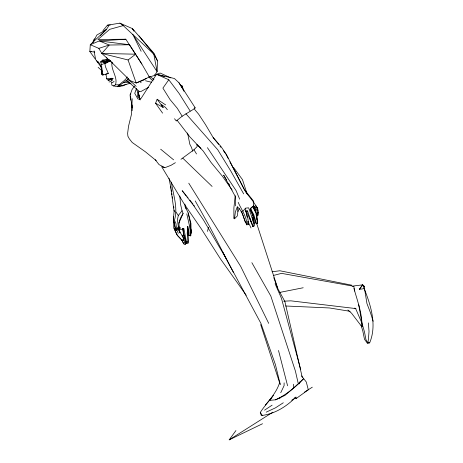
<?xml version="1.0" encoding="UTF-8"?>
<svg xmlns="http://www.w3.org/2000/svg" width="463" height="463" viewBox="0 0 463 463"><rect width="100%" height="100%" fill="white"/><g stroke="black" fill="none" stroke-linecap="round" stroke-linejoin="round"><path stroke-width="0.69" d="M245.633 208.825L245.818 210.896L247.809 218.073L248.666 224.474L246.825 224.833C243.347 218.958 243.15 211.325 237.299 206.857L237.918 211.527L237.299 215.961L234.509 218.791L233.89 218.131L233.89 207.962L235.135 196.243M132.094 110.738L132.158 104.916M185.31 205.497L185.403 206.915L188.186 212.951L190.339 222.963L190.021 233.068L190.195 235.082L190.791 235.823L191.103 229.567M103.671 74.682L102.693 73.854L101.403 64.751L104.794 63.257L105.188 63.5L108.307 61.915L110.153 60.387L104.707 61.486L104.516 62.054L105.529 66.932L108.319 73.403L102.763 75.099L101.727 74.011C101.576 69.71 101.628 63.923 97.404 61.544M169.053 178.348L170.639 186.751L174.082 211.417L173.394 219.445L175.697 230.146L176.264 230.452L176.6 229.133L175.998 223.698L174.453 220.243C178.232 207.534 173.11 194.726 171.385 182.104M284.114 382.884L284.085 385.667L280.74 392.734M347.875 309.955L351.533 313.202L361.933 326.809C362.338 313.607 357.401 300.962 353.929 288.42M361.933 326.809L361.487 325.663L361.933 326.809L361.985 323.272L364.508 332.017L365.897 339.414L367.807 343.002L369.653 342.846C377.611 323.88 369.983 302.785 362.662 284.861L353.709 285.949L354.756 291.094M111.132 78.751L108.458 79.983L107.775 79.937L106.357 78.641L106.415 76.221L105.674 74.34L108.319 73.403M256.612 216.418L257.874 215.486L257.949 212.934M102.948 30.645L107.451 25.187L119.905 23.15L132.412 28.608L154.121 53.482L157.507 60.89L157.09 71.684L154.567 75.457L149.37 77.014L136.18 83.004L130.248 80.678L108.961 59.715M132.204 98.717L131.567 113.962L128.523 126.254L127.643 133.309L127.875 136.168L129.264 138.726L132.192 142.471L145.463 151.847L156.205 160.632M179.771 232.802L178.405 229.144L181.432 229.393L183.84 228.49L186.479 242.166L186.392 243.422L188.03 243.144L188.528 240.083L187.307 226.43M109.025 81.945L110.437 81.719L111.959 80.516L111.971 78.276L106.357 78.641M174.129 228.294L177.595 235.696L182.445 240.818L183.556 240.615L183.713 238.717L178.405 229.144L180.645 227.663L179.088 229.937M187.341 226.39L188.638 235.181L190.791 235.823L189.072 235.609L188.568 233.514L188.528 229.55L187.752 226.332L187.208 233.011L188.03 243.144M251.548 222.958L247.549 210.908L245.818 210.896L247.508 213.547L252.763 226.21L252.966 226.494L254.123 225.921L254.297 224.017L253.244 216.522L250.142 209.328L250.448 208.35L252.659 206.539L255.86 212.974L257.619 223.235L256.577 223.832L255.674 222.929L253.012 214.595L250.778 210.567M246.825 224.833C247.022 216.771 241.31 209.536 238.202 202.36M257.874 215.486L258.302 212.251L257.492 208.286L253.226 201.579L245.836 192.267L226.332 154.382L221.048 146.609L213.154 137.54L205.508 124.611L198.627 114.153L194.541 109.355M111.959 80.516L112.121 78.49M93.057 42.202L93.26 40.854M136.377 88.809L134.75 93.335L137.824 98.851L139.895 99.429L141.25 98.144L156.506 74.277L174.429 78.513L178.973 82.755L195.079 107.642L194.935 108.406L182.167 116.23L176.299 120.993L174.505 118.736M179.835 195.982L180.547 204.305L182.052 210.717L178.324 215.515L177.393 219.954L178.377 226.667L175.697 230.146M256.774 215.717L257.428 212.899L256.49 209.16L253.527 205.804L253.226 201.579M207.476 231.413L208.518 227.287M111.427 82.593L111.988 85.377L113.504 85.921L115.495 84.816C118.042 77.014 110.715 70.052 111.942 62.094M279.802 381.992C276.417 393.915 266.786 402.33 260.281 412.458L261.317 415.554C274.75 414.009 286.614 406.52 295.961 397.022L296.349 398.406L308.306 389.788L306.292 382.004L301.529 375.904M132.105 107.937L130.531 96.084L130.491 100.072L130.103 94.973L132.134 89.405L134.53 86.124M237.299 206.857L235.349 212.013L234.509 218.791L234.747 218.449L233.89 218.131M128.268 78.299L127.747 79.624L117.724 86.708L113.504 85.921M162.6 113.146L155.562 103.22L157.148 99.256L165.621 104.898M178.903 223.149L183.088 213.489L182.052 210.717M237.918 211.527L239.255 208.558M247.126 217.199L246.304 212.997L247.549 210.908M176.797 229.364L176.264 230.452L179.488 227.507C177.763 222.367 180.448 217.72 183.088 213.489M93.005 42.573L96.825 35.066L106.34 29.545L108.475 26.287L107.451 25.187L110.275 25.066M299.005 383.914L300.25 381.524M173.573 216.661L173.758 227.883L176.825 234.7L182.098 240.285L183.157 239.776L183.713 238.717M127.296 76.939C125.033 81.083 120.258 82.825 117.724 86.708M130.103 94.973L130.855 93.827M275.647 399.806L269.819 400.35L271.023 398.574L265.345 405.003M271.457 398.192L273.43 395.321M105.848 62.806L104.794 63.257L110.24 60.67L107.156 60.821M170.824 77.882L160.146 73.044L156.506 74.277L168.787 79.763L162.901 88.126L170.089 99.62L177.317 108.307L182.167 116.23M114.095 81.332L112.405 82.773L111.705 82.53M262.538 423.732L229.191 439.85L235.933 430.567M373.155 321.281L370.516 312.872L366.933 303.514L364.531 288.576L359.334 289.375L362.656 284.861L364.317 286.435L364.427 289.311M359.334 289.375L362.662 284.861L364.317 286.435M138.993 91.246L137.789 92.86L137.638 96.836L139.404 97.878L139.855 98.793L138.524 93.653L140.139 99.956M269.819 400.345L271.052 398.73M242.844 211.325L245.569 208.136L248.631 207.818L254.297 224.017L252.972 215.781L250.448 208.35L250.859 211.059M112.544 63.2L101.808 53.424L109.21 45.021L129.518 44.755L141.84 64.01L149.37 77.014M250.142 209.328L252.659 206.539M100.349 35.663L106.34 29.545L90.285 44.72L89.845 51.538L101.194 67.222M180.964 159.313L193.974 149.74L197.215 146.522L196.821 144.462L200.942 148.328M93.358 40.177L94.903 38.701M293.912 387.71L303.612 378.693C295.62 387.23 286.221 394.707 275.653 399.806L285.005 395.356L293.918 387.71L293.299 384.226M194.072 108.417L195.079 107.642M101.808 53.424L128.06 59.97L135.671 54.206L101.808 53.424L98.839 48.366L90.285 44.72L99.302 40.918L125.82 39.222L141.84 64.01M257.428 212.899L258.302 212.251M264.552 410.166L272.111 405.16M146.169 78.502L143.785 80.076L136.18 83.004L128.06 59.97M283.292 402.764L275.479 407.834L266.202 412.157M126.364 80.516L127.747 79.624L129.148 80.429L132.042 82.478L136.163 86.378M229.191 439.85L272.875 412.168M291.684 400.252L295.325 397.949M304.423 392.178L312.311 387.184M111.409 79.138L109.685 80.18L108.174 80.423M175.39 162.675L171.061 165.285L164.921 167.681L161.651 166.68L183.794 203.344L201.451 229.087L220.255 258.597L246.223 295.267M176.6 229.133L179.488 227.507L178.377 226.667M178.278 228.166L179.488 227.507M101.403 64.751L100.847 61.92L103.388 60.584M106.791 62.401L110.24 60.67L104.707 61.486L104.927 63.066M102.693 73.854L101.872 74.259L101.796 71.383M104.794 63.257L110.24 60.67M126.069 84.434L122.898 85.84L119.309 86.251L118.024 85.846M148.582 87.31L140.845 91.564L139.652 91.755L129.571 82.871L126.497 80.851M182.879 228.612L183.672 234.891L185.524 240.338L185.675 244.157L184.685 244.522L183.608 243.764L181.537 239.371M98.839 48.366L109.21 45.021L99.302 40.918L129.518 44.755M112.306 78.531L108.238 80.024M157.507 60.89L153.797 54.067L123.227 25.604L109.702 29.331L97.913 39.505L125.82 39.222M186.479 242.166L187.66 241.836M119.309 86.251L131.133 83.068M273.674 275.404L281.521 273.361L353.911 286.308L352.575 286.4M109.216 60.34L102.832 62.019L104.516 62.054M109.106 59.721L107.705 59.594L103.133 60.682L100.587 62.019L102.63 59.935L107.451 59.686M254.123 225.921L252.763 226.21L253.302 222.333L252.161 217.182M279.849 292.39L303.196 287.755M279.177 398.093L280.584 397.833M272.053 271.775L279.884 270.762L351.787 285.202M190.021 233.068L191.063 232.982L190.947 223.426L188.186 212.951M361.111 325.431L362.795 330.918L364.503 339.315L367.217 342.996L369.653 342.846M91.257 51.445L89.845 51.538L94.776 52.035M283.726 301.193L290.868 300.84L356.001 308.601L354.693 308.074M115.495 84.816L119.165 84.781M367.217 342.996L367.807 343.002L368.398 339.576L369.017 331.525L368.415 322.919M100.847 61.92L104.493 62.054M285.619 305.991L329.523 307.964L350.144 311.327M123.355 82.298L129.721 82.929M111.971 78.276L113.348 78.438M145.527 80.77L151.534 82.252M294.399 397.885L296.349 398.406M156.506 74.277L164.585 76.551M180.715 85.481L182.057 85.886L183.95 91.309M125.867 80.666L129.16 82.165M164.446 167.438L159.069 164.637L155.232 159.689M155.562 103.22L163.173 107.485L161.518 104.551L165.546 107.462L167.34 109.714M97.213 61.596L98.48 62.326L96.709 60.856M154.613 74.832L155.823 75.556M257.179 221.655L257.619 223.235L256.433 213.148L254.037 208.298L253.527 205.804L257.492 208.286M153.971 79.486L150.012 76.609M119.905 23.15L123.227 25.604M186.224 195.675L182.173 190.681L193.378 205.173L194.477 206.012M173.613 159.839L160.655 149.19M153.149 80.903L150.602 78.826L148.814 76.667M253.979 208.605L255.599 210.04L253.527 205.804M98.139 67.338L102.3 71.047M182.816 158.19L212.112 186.45M101.727 74.011L102.763 75.099M247.086 222.703L248.666 224.474L248.365 223.502M185.906 113.748L217.737 149.734L230.881 171.171L243.665 193.87M213.154 137.54L218.744 144.456M260.281 412.458L262.394 415.537M139.085 35.923L153.797 54.067L157.09 71.684L132.742 34.378L141.146 51.289M187.127 196.787L188.03 197.898M189.83 200.12L192.984 204.004M253.753 201.364L244.169 189.361L229.903 161.755M139.867 81.21L141.111 82.779M176.976 120.108L189.888 136.903L203.193 151.031L211.082 162.49L222.39 176.218L232.119 189.998M168.787 79.763L179.129 93.497L190.154 110.998M220.012 146.146L220.851 147.28M223.386 150.666L225.493 153.49M233.531 167.473L242.49 179.65L247.149 194.026M157.148 99.256L163.173 107.485M134.027 30.957L132.412 28.608L133.923 31.05M193.378 205.173L203.431 219.908L226.222 258.667L260.976 323.498L275.427 364.659L280.312 384.707M175.865 211.915L178.324 215.515M207.43 147.674L236.072 190.571L239.66 199.148M182.098 240.285L182.445 240.818M255.848 205.711L257.712 208.564L257.879 211.053M188.771 183.186L240.696 266.433L268.708 323.353M178.973 82.755L183.811 90.638M193.974 149.74L196.515 153.959M226.563 180.009L223.646 175.136L235.563 196.978L235.598 205.879M228.751 183.661L229.486 184.882M251.866 262.689L270.809 296.019L295.429 371.164L298.079 382.797M195.23 200.93L210.057 227.379L226.222 258.667M273.766 277.678L277.765 288.495L284.878 301.5L302.241 377.281M250.448 208.35L253.747 214.566L256.577 223.832M222.732 252.115L233.364 272.36M106.467 57.215L107.705 59.594M225.915 154.052L228.242 158.549M241.188 211.157L242.334 213.362L245.442 222.529M183.157 239.776L183.556 240.615M247.919 221.464L251.021 227.952M136.261 88.861L138.31 93.335M173.394 219.445L173.874 220.533M275.086 283.732L281.475 298.375L300.724 369.636M355.763 308.85L361.985 323.261L358.727 304.787M176.669 229.486L178.255 233.364M182.052 239.828L183.608 243.764L185.084 242.456L185.524 240.338L183.585 234.88L182.897 228.948M249.968 218.548L252.966 226.494M279.982 383.868L260.657 324.54M182.491 235.146L185.675 244.157M256.687 223.461L277.765 288.495M192.735 151.245L191.514 147.483L189.853 144.3L187.579 133.008M185.403 206.915L186.022 208.9M254.864 209.617L255.431 211.545M287.592 385.789L278.5 350.468M175.564 230.123L174.181 221.708M245.818 210.896L246.304 212.997M186.797 213.854L191.063 232.982L190.195 235.082L189.072 235.609L188.638 235.181L188.505 232.495M95.43 58.546L94.087 50.93M256.242 214.653L256.49 215.833M235.32 195.791L235.563 196.978M247.948 221.401L248.226 222.801M179.389 229.382L179.939 232.64M182.937 228.6L183.88 234.156L186.392 243.422L186.265 241.287M170.72 186.271L171.032 188.372M171.235 189.766L171.547 191.867M171.756 193.262L171.964 194.663M172.277 196.758L172.485 198.158M190.519 225.504L190.715 226.858M182.057 85.886L182.439 88.717M255.507 221.574L255.674 222.929M173.712 206.556L173.891 207.985M174.152 210.127L174.331 211.55M190.866 230.944L191.063 232.982L190.339 222.963M256.433 213.148L256.994 219.531M184.905 204.061L185.084 206.915M187.752 226.332L187.816 230.435M106.154 61.892L106.044 62.962L105.367 63.304L104.707 62.389L104.904 61.463L105.662 61.284L106.154 61.892M138.35 92.745L139.404 97.878L138.35 92.745M105.396 61.672L105.402 62.603L105.396 61.672"/></g></svg>
